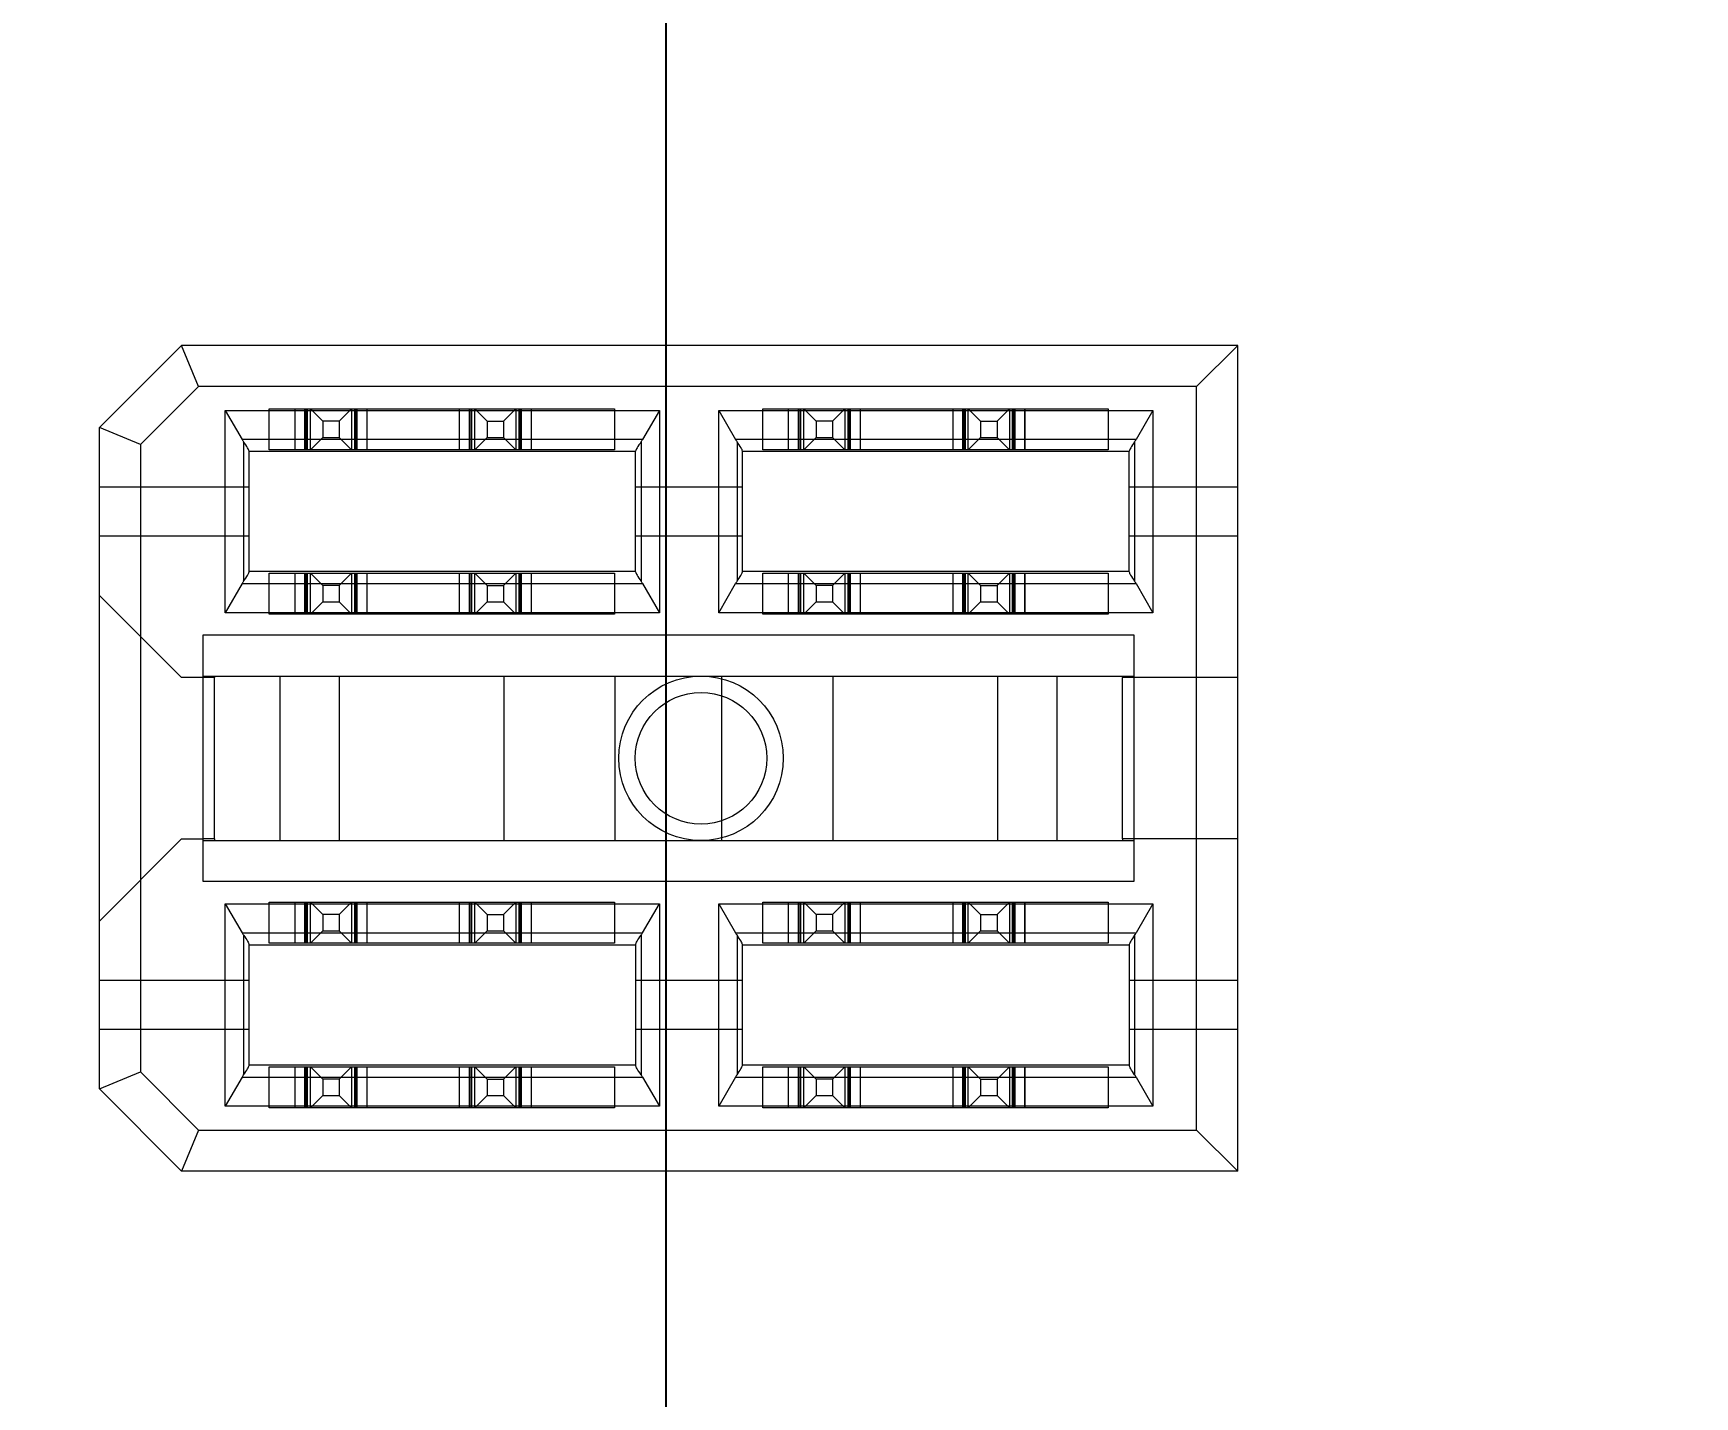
# Model space of a CAD drawing. Header units: millimetres. Extents: x -84 to 500, y -79 to 355.
# Drawn here: x 197.83 to 218.03, y 219.63 to 236.21 of the extents above; entities that cross this region are included whole.
import ezdxf
from ezdxf.lldxf.tags import DXFTag

# ---------------------------------------------------------------- set-up
doc = ezdxf.new("R2010")
doc.units = ezdxf.units.MM
doc.header["$PDSIZE"] = -1
tags = doc.linetypes.add('HIDDEN', pattern=[1.905, 1.27, -0.635]).pattern_tags.tags
tags[6:7] = [DXFTag(74, 4), DXFTag(75, 0), DXFTag(340, '0'), DXFTag(46, 1.0), DXFTag(50, 0.0), DXFTag(44, 0.0), DXFTag(45, 0.0)]
tags[4:5] = [DXFTag(74, 4), DXFTag(75, 0), DXFTag(340, '0'), DXFTag(46, 1.0), DXFTag(50, 0.0), DXFTag(44, 0.0), DXFTag(45, 0.0)]
doc.dimstyles.new('ISO-25', dxfattribs={"dimtxt": 2.5, "dimasz": 2.5, "dimexe": 1.25, "dimexo": 0.625, "dimtad": 1, "dimtxsty": 'Standard', "dimcen": 2.5, "dimadec": 0, "dimazin": 0, "dimtfac": 1, "dimtmove": 0, "dimatfit": 3, "dimfxl": 0, "dimarcsym": 0})

# ---------------------------------------------------------------- blocks, each defined once
blk = doc.blocks.new('*D108')
at = {"color": 0, "linetype": 'ByBlock', "lineweight": -2}
blk.add_line((199.14, 281.62), (199.14, 338.512), dxfattribs=at)
at = {"layer": 'DEFPOINTS', "color": 0, "linetype": 'ByBlock'}
blk.add_point((199.14, 280.62), dxfattribs=at)
at = {"color": 0, "linetype": 'ByBlock', "insert": (195.866, 329.167), "char_height": 3.5, "attachment_point": 5, "rotation": 90}
blk.add_mtext('199,140', dxfattribs=at)
blk = doc.blocks.new('*D173')
at = {"color": 0, "linetype": 'ByBlock', "lineweight": -2}
for p, q in [((277.156, 317.086), (277.156, 345.059)), ((272.91, 310.482), (277.156, 317.086)), ((272.91, 282.085), (272.91, 310.482))]:
    blk.add_line(p, q, dxfattribs=at)
at = {"layer": 'DEFPOINTS', "color": 0, "linetype": 'ByBlock'}
blk.add_point((272.91, 281.085), dxfattribs=at)
at = {"color": 0, "linetype": 'ByBlock', "insert": (273.882, 335.136), "char_height": 3.5, "attachment_point": 5, "rotation": 90}
blk.add_mtext('273,130', dxfattribs=at)
blk = doc.blocks.new('*D104')
at = {"color": 0, "linetype": 'ByBlock', "lineweight": -2}
for p, q in [((357.387, 315.419), (357.387, 343.952)), ((359.8, 308.815), (357.387, 315.419)), ((359.8, 282.085), (359.8, 308.815))]:
    blk.add_line(p, q, dxfattribs=at)
at = {"layer": 'DEFPOINTS', "color": 0, "linetype": 'ByBlock'}
blk.add_point((359.8, 281.085), dxfattribs=at)
at = {"color": 0, "linetype": 'ByBlock', "insert": (354.113, 333.75), "char_height": 3.5, "attachment_point": 5, "rotation": 90}
blk.add_mtext('359,800', dxfattribs=at)
blk = doc.blocks.new('*D107')
at = {"color": 0, "linetype": 'ByBlock', "lineweight": -2}
blk.add_line((225.565, 287.37), (225.565, 343.578), dxfattribs=at)
at = {"layer": 'DEFPOINTS', "color": 0, "linetype": 'ByBlock'}
blk.add_point((225.565, 286.37), dxfattribs=at)
at = {"color": 0, "linetype": 'ByBlock', "insert": (222.291, 332.78), "char_height": 3.5, "attachment_point": 5, "rotation": 90}
blk.add_mtext('225,565', dxfattribs=at)
blk = doc.blocks.new('*D182')
at = {"color": 0, "linetype": 'ByBlock', "lineweight": -2}
for p, q in [((297.66, 315.284), (297.66, 343.817)), ((306.665, 308.68), (297.66, 315.284)), ((306.665, 287.37), (306.665, 308.68))]:
    blk.add_line(p, q, dxfattribs=at)
at = {"layer": 'DEFPOINTS', "color": 0, "linetype": 'ByBlock'}
blk.add_point((306.665, 286.37), dxfattribs=at)
at = {"color": 0, "linetype": 'ByBlock', "insert": (294.386, 333.614), "char_height": 3.5, "attachment_point": 5, "rotation": 90}
blk.add_mtext('306,860', dxfattribs=at)
blk = doc.blocks.new('*D103')
at = {"color": 0, "linetype": 'ByBlock', "lineweight": -2}
blk.add_line((392.56, 287.37), (392.56, 345.31), dxfattribs=at)
at = {"layer": 'DEFPOINTS', "color": 0, "linetype": 'ByBlock'}
blk.add_point((392.56, 286.37), dxfattribs=at)
at = {"color": 0, "linetype": 'ByBlock', "insert": (389.286, 334.81), "char_height": 3.5, "attachment_point": 5, "rotation": 90}
blk.add_mtext('392,560', dxfattribs=at)
blk = doc.blocks.new('*D60')
at = {"color": 0, "linetype": 'ByBlock', "lineweight": -2}
for p, q in [((429.688, 279.42), (436.292, 282.059)), ((436.292, 282.059), (465.42, 282.059)), ((399.51, 279.42), (429.688, 279.42))]:
    blk.add_line(p, q, dxfattribs=at)
at = {"layer": 'DEFPOINTS', "color": 0, "linetype": 'ByBlock'}
blk.add_point((398.51, 279.42), dxfattribs=at)
at = {"color": 0, "linetype": 'ByBlock', "insert": (454.92, 285.333), "char_height": 3.5, "attachment_point": 5}
blk.add_mtext('279,420', dxfattribs=at)
blk = doc.blocks.new('*D190')
at = {"color": 0, "linetype": 'ByBlock', "lineweight": -2}
for p, q in [((429.827, 280.62), (436.431, 290.705)), ((436.431, 290.705), (464.964, 290.705)), ((361.265, 280.62), (429.827, 280.62))]:
    blk.add_line(p, q, dxfattribs=at)
at = {"layer": 'DEFPOINTS', "color": 0, "linetype": 'ByBlock'}
blk.add_point((360.265, 280.62), dxfattribs=at)
at = {"color": 0, "linetype": 'ByBlock', "insert": (454.762, 293.979), "char_height": 3.5, "attachment_point": 5}
blk.add_mtext('280,620', dxfattribs=at)
blk = doc.blocks.new('*D116')
at = {"color": 0, "linetype": 'ByBlock', "lineweight": -2}
for p, q in [((400.941, 308.34), (400.941, 337.468)), ((407.239, 301.736), (400.941, 308.34)), ((407.239, 211.51), (407.239, 301.736))]:
    blk.add_line(p, q, dxfattribs=at)
at = {"layer": 'DEFPOINTS', "color": 0, "linetype": 'ByBlock'}
blk.add_point((407.239, 210.51), dxfattribs=at)
at = {"color": 0, "linetype": 'ByBlock', "insert": (397.667, 326.968), "char_height": 3.5, "attachment_point": 5, "rotation": 90}
blk.add_mtext('407,239', dxfattribs=at)
blk = doc.blocks.new('*D94')
at = {"color": 0, "linetype": 'ByBlock', "lineweight": -2}
for p, q in [((432.095, 298.31), (435.867, 300.366)), ((435.867, 300.366), (463.84, 300.366)), ((426.491, 298.31), (432.095, 298.31))]:
    blk.add_line(p, q, dxfattribs=at)
at = {"layer": 'DEFPOINTS', "color": 0, "linetype": 'ByBlock'}
blk.add_point((425.491, 298.31), dxfattribs=at)
at = {"color": 0, "linetype": 'ByBlock', "insert": (453.918, 303.64), "char_height": 3.5, "attachment_point": 5}
blk.add_mtext('298,310', dxfattribs=at)
blk = doc.blocks.new('*D100')
at = {"color": 0, "linetype": 'ByBlock', "lineweight": -2}
for p, q in [((438.404, 304.8), (441.522, 311.942)), ((441.522, 311.942), (469.46, 311.942)), ((432.8, 304.8), (438.404, 304.8))]:
    blk.add_line(p, q, dxfattribs=at)
at = {"layer": 'DEFPOINTS', "color": 0, "linetype": 'ByBlock'}
blk.add_point((431.8, 304.8), dxfattribs=at)
at = {"color": 0, "linetype": 'ByBlock', "insert": (459.555, 315.216), "char_height": 3.5, "attachment_point": 5}
blk.add_mtext('304,800', dxfattribs=at)
blk = doc.blocks.new('*D102')
at = {"color": 0, "linetype": 'ByBlock', "lineweight": -2}
for p, q in [((423.034, 313.81), (423.034, 341.188)), ((431.8, 311.404), (423.034, 313.81)), ((431.8, 305.8), (431.8, 311.404))]:
    blk.add_line(p, q, dxfattribs=at)
at = {"layer": 'DEFPOINTS', "color": 0, "linetype": 'ByBlock'}
blk.add_point((431.8, 304.8), dxfattribs=at)
at = {"color": 0, "linetype": 'ByBlock', "insert": (419.76, 331.563), "char_height": 3.5, "attachment_point": 5, "rotation": 90}
blk.add_mtext('431,800', dxfattribs=at)
blk = doc.blocks.new('*D114')
at = {"color": 0, "linetype": 'ByBlock', "lineweight": -2}
for p, q in [((427.163, 240.585), (433.767, 246.415)), ((433.767, 246.415), (462.895, 246.415)), ((407.051, 240.585), (427.163, 240.585))]:
    blk.add_line(p, q, dxfattribs=at)
at = {"layer": 'DEFPOINTS', "color": 0, "linetype": 'ByBlock'}
blk.add_point((406.051, 240.585), dxfattribs=at)
at = {"color": 0, "linetype": 'ByBlock', "insert": (452.395, 249.689), "char_height": 3.5, "attachment_point": 5}
blk.add_mtext('240,585', dxfattribs=at)
blk = doc.blocks.new('*D117')
at = {"color": 0, "linetype": 'ByBlock', "lineweight": -2}
for p, q in [((375.623, 311.577), (375.623, 340.11)), ((378.2, 304.973), (375.623, 311.577)), ((378.2, 242.005), (378.2, 304.973))]:
    blk.add_line(p, q, dxfattribs=at)
at = {"layer": 'DEFPOINTS', "color": 0, "linetype": 'ByBlock'}
blk.add_point((378.2, 241.005), dxfattribs=at)
at = {"color": 0, "linetype": 'ByBlock', "insert": (372.349, 329.907), "char_height": 3.5, "attachment_point": 5, "rotation": 90}
blk.add_mtext('378,200', dxfattribs=at)
blk = doc.blocks.new('*D118')
at = {"color": 0, "linetype": 'ByBlock', "lineweight": -2}
for p, q in [((346.874, 316.264), (346.874, 343.047)), ((350.01, 309.66), (346.874, 316.264)), ((350.01, 242.005), (350.01, 309.66))]:
    blk.add_line(p, q, dxfattribs=at)
at = {"layer": 'DEFPOINTS', "color": 0, "linetype": 'ByBlock'}
blk.add_point((350.01, 241.005), dxfattribs=at)
at = {"color": 0, "linetype": 'ByBlock', "insert": (343.6, 333.72), "char_height": 3.5, "attachment_point": 5, "rotation": 90}
blk.add_mtext('350,010', dxfattribs=at)
blk = doc.blocks.new('*D186')
at = {"color": 0, "linetype": 'ByBlock', "lineweight": -2}
for p, q in [((332.635, 315.682), (332.635, 344.81)), ((329.69, 309.078), (332.635, 315.682)), ((329.69, 241.54), (329.69, 309.078))]:
    blk.add_line(p, q, dxfattribs=at)
at = {"layer": 'DEFPOINTS', "color": 0, "linetype": 'ByBlock'}
blk.add_point((329.69, 240.54), dxfattribs=at)
at = {"color": 0, "linetype": 'ByBlock', "insert": (329.361, 334.31), "char_height": 3.5, "attachment_point": 5, "rotation": 90}
blk.add_mtext('329,690', dxfattribs=at)
blk = doc.blocks.new('*D120')
at = {"color": 0, "linetype": 'ByBlock', "lineweight": -2}
for p, q in [((316.639, 311.78), (316.639, 340.313)), ((309.37, 305.176), (316.639, 311.78)), ((309.37, 242.005), (309.37, 305.176))]:
    blk.add_line(p, q, dxfattribs=at)
at = {"layer": 'DEFPOINTS', "color": 0, "linetype": 'ByBlock'}
blk.add_point((309.37, 241.005), dxfattribs=at)
at = {"color": 0, "linetype": 'ByBlock', "insert": (313.365, 330.111), "char_height": 3.5, "attachment_point": 5, "rotation": 90}
blk.add_mtext('309,370', dxfattribs=at)
blk = doc.blocks.new('*D178')
at = {"color": 0, "linetype": 'ByBlock', "lineweight": -2}
for p, q in [((289.51, 315.616), (289.51, 344.149)), ((288.991, 309.012), (289.51, 315.616)), ((288.991, 241.567), (288.991, 309.012))]:
    blk.add_line(p, q, dxfattribs=at)
at = {"layer": 'DEFPOINTS', "color": 0, "linetype": 'ByBlock'}
blk.add_point((288.991, 240.567), dxfattribs=at)
at = {"color": 0, "linetype": 'ByBlock', "insert": (286.236, 333.946), "char_height": 3.5, "attachment_point": 5, "rotation": 90}
blk.add_mtext('288,991', dxfattribs=at)
blk = doc.blocks.new('*D174')
at = {"color": 0, "linetype": 'ByBlock', "lineweight": -2}
for p, q in [((270.766, 315.543), (270.766, 344.671)), ((268.51, 308.939), (270.766, 315.543)), ((268.51, 242.005), (268.51, 308.939))]:
    blk.add_line(p, q, dxfattribs=at)
at = {"layer": 'DEFPOINTS', "color": 0, "linetype": 'ByBlock'}
blk.add_point((268.51, 241.005), dxfattribs=at)
at = {"color": 0, "linetype": 'ByBlock', "insert": (267.492, 334.171), "char_height": 3.5, "attachment_point": 5, "rotation": 90}
blk.add_mtext('268,730', dxfattribs=at)
blk = doc.blocks.new('*D168')
at = {"color": 0, "linetype": 'ByBlock', "lineweight": -2}
for p, q in [((252.259, 316.84), (252.259, 344.813)), ((248.41, 310.236), (252.259, 316.84)), ((248.41, 241.54), (248.41, 310.236))]:
    blk.add_line(p, q, dxfattribs=at)
at = {"layer": 'DEFPOINTS', "color": 0, "linetype": 'ByBlock'}
blk.add_point((248.41, 240.54), dxfattribs=at)
at = {"color": 0, "linetype": 'ByBlock', "insert": (248.985, 334.89), "char_height": 3.5, "attachment_point": 5, "rotation": 90}
blk.add_mtext('248,410', dxfattribs=at)
blk = doc.blocks.new('*D167')
at = {"color": 0, "linetype": 'ByBlock', "lineweight": -2}
for p, q in [((237.188, 315.471), (237.188, 344.004)), ((228.09, 308.867), (237.188, 315.471)), ((228.09, 241.54), (228.09, 308.867))]:
    blk.add_line(p, q, dxfattribs=at)
at = {"layer": 'DEFPOINTS', "color": 0, "linetype": 'ByBlock'}
blk.add_point((228.09, 240.54), dxfattribs=at)
at = {"color": 0, "linetype": 'ByBlock', "insert": (233.914, 333.801), "char_height": 3.5, "attachment_point": 5, "rotation": 90}
blk.add_mtext('228,090', dxfattribs=at)
blk = doc.blocks.new('*D165')
at = {"color": 0, "linetype": 'ByBlock', "lineweight": -2}
for p, q in [((212.567, 311.148), (212.567, 339.681)), ((207.77, 304.544), (212.567, 311.148)), ((207.77, 241.54), (207.77, 304.544))]:
    blk.add_line(p, q, dxfattribs=at)
at = {"layer": 'DEFPOINTS', "color": 0, "linetype": 'ByBlock'}
blk.add_point((207.77, 240.54), dxfattribs=at)
at = {"color": 0, "linetype": 'ByBlock', "insert": (209.293, 329.479), "char_height": 3.5, "attachment_point": 5, "rotation": 90}
blk.add_mtext('207,770', dxfattribs=at)
blk = doc.blocks.new('*D166')
at = {"color": 0, "linetype": 'ByBlock', "lineweight": -2}
for p, q in [((231.074, 312.744), (231.074, 341.872)), ((225.84, 306.14), (231.074, 312.744)), ((225.84, 174.27), (225.84, 306.14))]:
    blk.add_line(p, q, dxfattribs=at)
at = {"layer": 'DEFPOINTS', "color": 0, "linetype": 'ByBlock'}
blk.add_point((225.84, 173.27), dxfattribs=at)
at = {"color": 0, "linetype": 'ByBlock', "insert": (227.8, 331.372), "char_height": 3.5, "attachment_point": 5, "rotation": 90}
blk.add_mtext('225,840', dxfattribs=at)
blk = doc.blocks.new('*D169')
at = {"color": 0, "linetype": 'ByBlock', "lineweight": -2}
for p, q in [((244.324, 314.702), (244.324, 342.675)), ((246.16, 308.098), (244.324, 314.702)), ((246.16, 174.27), (246.16, 308.098))]:
    blk.add_line(p, q, dxfattribs=at)
at = {"layer": 'DEFPOINTS', "color": 0, "linetype": 'ByBlock'}
blk.add_point((246.16, 173.27), dxfattribs=at)
at = {"color": 0, "linetype": 'ByBlock', "insert": (241.05, 332.753), "char_height": 3.5, "attachment_point": 5, "rotation": 90}
blk.add_mtext('246,160', dxfattribs=at)
blk = doc.blocks.new('*D176')
at = {"color": 0, "linetype": 'ByBlock', "lineweight": -2}
for p, q in [((260.19, 315.984), (260.19, 345.112)), ((266.26, 309.38), (260.19, 315.984)), ((266.26, 174.27), (266.26, 309.38))]:
    blk.add_line(p, q, dxfattribs=at)
at = {"layer": 'DEFPOINTS', "color": 0, "linetype": 'ByBlock'}
blk.add_point((266.26, 173.27), dxfattribs=at)
at = {"color": 0, "linetype": 'ByBlock', "insert": (256.916, 334.612), "char_height": 3.5, "attachment_point": 5, "rotation": 90}
blk.add_mtext('266,480', dxfattribs=at)
blk = doc.blocks.new('*D177')
at = {"color": 0, "linetype": 'ByBlock', "lineweight": -2}
for p, q in [((283.068, 313.271), (283.068, 341.804)), ((286.8, 306.667), (283.068, 313.271)), ((286.8, 174.27), (286.8, 306.667))]:
    blk.add_line(p, q, dxfattribs=at)
at = {"layer": 'DEFPOINTS', "color": 0, "linetype": 'ByBlock'}
blk.add_point((286.8, 173.27), dxfattribs=at)
at = {"color": 0, "linetype": 'ByBlock', "insert": (279.794, 331.601), "char_height": 3.5, "attachment_point": 5, "rotation": 90}
blk.add_mtext('286,800', dxfattribs=at)
blk = doc.blocks.new('*D183')
at = {"color": 0, "linetype": 'ByBlock', "lineweight": -2}
for p, q in [((308.562, 314.116), (308.562, 341.494)), ((306.925, 307.512), (308.562, 314.116)), ((306.925, 174.27), (306.925, 307.512))]:
    blk.add_line(p, q, dxfattribs=at)
at = {"layer": 'DEFPOINTS', "color": 0, "linetype": 'ByBlock'}
blk.add_point((306.925, 173.27), dxfattribs=at)
at = {"color": 0, "linetype": 'ByBlock', "insert": (305.288, 331.869), "char_height": 3.5, "attachment_point": 5, "rotation": 90}
blk.add_mtext('307,120', dxfattribs=at)
blk = doc.blocks.new('*D185')
at = {"color": 0, "linetype": 'ByBlock', "lineweight": -2}
for p, q in [((325.43, 309.484), (325.43, 338.612)), ((327.44, 302.88), (325.43, 309.484)), ((327.44, 174.27), (327.44, 302.88))]:
    blk.add_line(p, q, dxfattribs=at)
at = {"layer": 'DEFPOINTS', "color": 0, "linetype": 'ByBlock'}
blk.add_point((327.44, 173.27), dxfattribs=at)
at = {"color": 0, "linetype": 'ByBlock', "insert": (322.156, 328.112), "char_height": 3.5, "attachment_point": 5, "rotation": 90}
blk.add_mtext('327,440', dxfattribs=at)
blk = doc.blocks.new('*D187')
at = {"color": 0, "linetype": 'ByBlock', "lineweight": -2}
for p, q in [((338.803, 312.856), (338.803, 341.984)), ((347.76, 306.252), (338.803, 312.856)), ((347.76, 174.27), (347.76, 306.252))]:
    blk.add_line(p, q, dxfattribs=at)
at = {"layer": 'DEFPOINTS', "color": 0, "linetype": 'ByBlock'}
blk.add_point((347.76, 173.27), dxfattribs=at)
at = {"color": 0, "linetype": 'ByBlock', "insert": (335.529, 331.484), "char_height": 3.5, "attachment_point": 5, "rotation": 90}
blk.add_mtext('347,760', dxfattribs=at)
blk = doc.blocks.new('*D188')
at = {"color": 0, "linetype": 'ByBlock', "lineweight": -2}
for p, q in [((366.99, 308.283), (366.99, 337.411)), ((375.63, 301.679), (366.99, 308.283)), ((375.63, 176.67), (375.63, 301.679))]:
    blk.add_line(p, q, dxfattribs=at)
at = {"layer": 'DEFPOINTS', "color": 0, "linetype": 'ByBlock'}
blk.add_point((375.63, 175.67), dxfattribs=at)
at = {"color": 0, "linetype": 'ByBlock', "insert": (363.716, 326.911), "char_height": 3.5, "attachment_point": 5, "rotation": 90}
blk.add_mtext('375,630', dxfattribs=at)
blk = doc.blocks.new('*D163')
at = {"color": 0, "linetype": 'ByBlock', "lineweight": -2}
for p, q in [((206.531, 313.168), (206.531, 341.701)), ((205.52, 306.564), (206.531, 313.168)), ((205.52, 174.27), (205.52, 306.564))]:
    blk.add_line(p, q, dxfattribs=at)
at = {"layer": 'DEFPOINTS', "color": 0, "linetype": 'ByBlock'}
blk.add_point((205.52, 173.27), dxfattribs=at)
at = {"color": 0, "linetype": 'ByBlock', "insert": (203.257, 331.498), "char_height": 3.5, "attachment_point": 5, "rotation": 90}
blk.add_mtext('205,520', dxfattribs=at)

msp = doc.modelspace()

# ---------------------------------------------------------------- linework, layer by layer
at = {"color": 7, "linetype": 'Continuous', "lineweight": 15}
for p, q in [((199.63, 232.41), (198.63, 231.41)), ((199.8371, 231.91), (199.63, 232.41)), ((212.47, 232.41), (199.63, 232.41)), ((212.47, 232.41), (211.97, 231.91)), ((212.47, 222.37), (212.47, 232.41)), ((199.13, 231.2029), (199.8371, 231.91)), ((211.97, 231.91), (199.8371, 231.91)), ((211.97, 222.87), (211.97, 231.91)), ((200.1613, 229.16), (200.1613, 231.62)), ((200.1613, 231.62), (205.4387, 231.62)), ((200.1613, 231.62), (200.3654, 231.2664)), ((205.4387, 231.62), (205.2346, 231.2664)), ((205.4387, 231.62), (205.4387, 229.16)), ((206.1613, 231.62), (211.4387, 231.62)), ((206.1613, 229.16), (206.1613, 231.62)), ((206.1613, 231.62), (206.3654, 231.2664)), ((211.4387, 231.62), (211.2346, 231.2664)), ((211.4387, 231.62), (211.4387, 229.16)), ((199.13, 231.2029), (198.63, 231.41)), ((198.63, 223.37), (198.63, 231.41)), ((199.13, 231.2029), (199.13, 223.5771)), ((205.2346, 231.2664), (200.3654, 231.2664)), ((200.383, 231.2384), (200.383, 229.5416)), ((200.45, 229.6546), (200.45, 231.1254)), ((205.15, 231.12), (200.45, 231.12)), ((205.15, 229.6546), (205.15, 231.1254)), ((205.217, 231.2384), (205.217, 229.5416)), ((211.2346, 231.2664), (206.3654, 231.2664)), ((206.383, 231.2384), (206.383, 229.5416)), ((206.45, 229.6546), (206.45, 231.1254)), ((211.15, 231.12), (206.45, 231.12)), ((211.15, 229.6546), (211.15, 231.1254)), ((211.217, 231.2384), (211.217, 229.5416)), ((200.3654, 229.5136), (200.1613, 229.16)), ((200.3654, 229.5136), (205.2346, 229.5136)), ((205.15, 229.66), (200.45, 229.66)), ((205.2346, 229.5136), (205.4387, 229.16)), ((206.1613, 229.16), (206.3654, 229.5136)), ((206.3654, 229.5136), (211.2346, 229.5136)), ((211.15, 229.66), (206.45, 229.66)), ((211.2346, 229.5136), (211.4387, 229.16)), ((205.4387, 229.16), (200.1613, 229.16)), ((211.4387, 229.16), (206.1613, 229.16)), ((199.8938, 228.89), (211.2062, 228.89)), ((199.8938, 225.89), (199.8938, 228.89)), ((211.2062, 228.89), (211.2062, 225.89)), ((199.8938, 228.39), (211.2062, 228.39)), ((200.03, 228.37), (199.8938, 228.37)), ((200.03, 228.39), (200.03, 228.37)), ((200.03, 226.41), (200.03, 228.37)), ((200.83, 226.39), (200.83, 228.39)), ((201.55, 226.39), (201.55, 228.39)), ((203.55, 226.39), (203.55, 228.39)), ((204.9, 226.39), (204.9, 228.39)), ((206.2, 226.39), (206.2, 228.39)), ((207.55, 226.39), (207.55, 228.39)), ((209.55, 228.39), (209.55, 226.39)), ((210.27, 228.39), (210.27, 226.39)), ((211.07, 228.39), (211.07, 228.37)), ((211.2062, 228.37), (211.07, 228.37)), ((211.07, 226.41), (211.07, 228.37)), ((200.03, 226.41), (199.8938, 226.41)), ((199.8938, 226.39), (211.2062, 226.39)), ((200.03, 226.41), (200.03, 226.39)), ((211.07, 226.41), (211.07, 226.39)), ((211.2062, 226.41), (211.07, 226.41)), ((211.2062, 225.89), (199.8938, 225.89)), ((200.1613, 225.62), (205.4387, 225.62)), ((200.1613, 223.16), (200.1613, 225.62)), ((200.1613, 225.62), (200.3654, 225.2664)), ((205.2346, 225.2664), (205.4387, 225.62)), ((205.4387, 225.62), (205.4387, 223.16)), ((206.1613, 225.62), (211.4387, 225.62)), ((206.1613, 223.16), (206.1613, 225.62)), ((206.1613, 225.62), (206.3654, 225.2664)), ((211.4387, 225.62), (211.2346, 225.2664)), ((211.4387, 225.62), (211.4387, 223.16)), ((200.3654, 225.2664), (205.2346, 225.2664)), ((206.3654, 225.2664), (211.2346, 225.2664)), ((200.383, 225.2384), (200.383, 223.5416)), ((200.45, 223.6546), (200.45, 225.1254)), ((200.45, 225.12), (205.15, 225.12)), ((205.15, 225.1254), (205.15, 223.6546)), ((205.217, 225.2384), (205.217, 223.5416)), ((206.383, 225.2384), (206.383, 223.5416)), ((206.45, 223.6546), (206.45, 225.1254)), ((206.45, 225.12), (211.15, 225.12)), ((211.15, 225.1254), (211.15, 223.6546)), ((211.217, 225.2384), (211.217, 223.5416)), ((205.15, 223.66), (200.45, 223.66)), ((211.15, 223.66), (206.45, 223.66)), ((198.63, 223.37), (199.13, 223.5771)), ((199.13, 223.5771), (199.8371, 222.87)), ((200.3654, 223.5136), (200.1613, 223.16)), ((200.3654, 223.5136), (205.2346, 223.5136)), ((205.2346, 223.5136), (205.4387, 223.16)), ((206.3654, 223.5136), (206.1613, 223.16)), ((206.3654, 223.5136), (211.2346, 223.5136)), ((211.2346, 223.5136), (211.4387, 223.16)), ((199.63, 222.37), (198.63, 223.37)), ((205.4387, 223.16), (200.1613, 223.16)), ((211.4387, 223.16), (206.1613, 223.16)), ((199.8371, 222.87), (199.63, 222.37)), ((199.8371, 222.87), (211.97, 222.87)), ((212.47, 222.37), (211.97, 222.87)), ((212.47, 222.37), (199.63, 222.37))]:
    msp.add_line(p, q, dxfattribs=at)
at = {"color": 7, "linetype": 'HIDDEN', "lineweight": 0}
for p, q in [((200.695, 231.14), (200.695, 231.64)), ((200.695, 231.64), (204.895, 231.64)), ((201.005, 231.64), (201.005, 231.14)), ((201.01, 231.14), (201.01, 231.64)), ((201.1297, 231.14), (201.1297, 231.64)), ((201.1305, 231.64), (201.1305, 231.14)), ((201.1498, 231.64), (201.1498, 231.14)), ((201.16, 231.14), (201.16, 231.64)), ((201.16, 231.14), (201.16, 231.64)), ((201.195, 231.14), (201.195, 231.64)), ((201.195, 231.64), (201.345, 231.49)), ((201.695, 231.64), (201.545, 231.49)), ((201.695, 231.64), (201.695, 231.14)), ((201.73, 231.64), (201.73, 231.14)), ((201.73, 231.64), (201.73, 231.14)), ((201.7403, 231.64), (201.7403, 231.14)), ((201.7595, 231.14), (201.7595, 231.64)), ((201.7603, 231.64), (201.7603, 231.14)), ((201.88, 231.64), (201.88, 231.14)), ((201.885, 231.14), (201.885, 231.64)), ((203.005, 231.64), (203.005, 231.14)), ((203.01, 231.14), (203.01, 231.64)), ((203.1297, 231.14), (203.1297, 231.64)), ((203.1305, 231.64), (203.1305, 231.14)), ((203.1498, 231.64), (203.1498, 231.14)), ((203.16, 231.14), (203.16, 231.64)), ((203.16, 231.14), (203.16, 231.64)), ((203.195, 231.14), (203.195, 231.64)), ((203.195, 231.64), (203.345, 231.49)), ((203.545, 231.49), (203.695, 231.64)), ((203.695, 231.64), (203.695, 231.14)), ((203.73, 231.64), (203.73, 231.14)), ((203.73, 231.64), (203.73, 231.14)), ((203.7403, 231.64), (203.7403, 231.14)), ((203.7595, 231.14), (203.7595, 231.64)), ((203.7603, 231.64), (203.7603, 231.14)), ((203.88, 231.64), (203.88, 231.14)), ((203.885, 231.14), (203.885, 231.64)), ((204.895, 231.64), (204.895, 231.14)), ((206.695, 231.14), (206.695, 231.64)), ((206.695, 231.64), (210.895, 231.64)), ((207.005, 231.64), (207.005, 231.14)), ((207.01, 231.14), (207.01, 231.64)), ((207.1297, 231.14), (207.1297, 231.64)), ((207.1305, 231.64), (207.1305, 231.14)), ((207.1498, 231.64), (207.1498, 231.14)), ((207.16, 231.14), (207.16, 231.64)), ((207.16, 231.14), (207.16, 231.64)), ((207.195, 231.14), (207.195, 231.64)), ((207.195, 231.64), (207.345, 231.49)), ((207.695, 231.64), (207.545, 231.49)), ((207.695, 231.64), (207.695, 231.14)), ((207.73, 231.64), (207.73, 231.14)), ((207.73, 231.64), (207.73, 231.14)), ((207.7403, 231.64), (207.7403, 231.14)), ((207.7595, 231.14), (207.7595, 231.64)), ((207.7603, 231.64), (207.7603, 231.14)), ((207.88, 231.64), (207.88, 231.14)), ((207.885, 231.14), (207.885, 231.64)), ((209.005, 231.64), (209.005, 231.14)), ((209.01, 231.14), (209.01, 231.64)), ((209.1297, 231.14), (209.1297, 231.64)), ((209.1305, 231.64), (209.1305, 231.14)), ((209.1498, 231.64), (209.1498, 231.14)), ((209.16, 231.14), (209.16, 231.64)), ((209.16, 231.14), (209.16, 231.64)), ((209.195, 231.14), (209.195, 231.64)), ((209.195, 231.64), (209.345, 231.49)), ((209.545, 231.49), (209.695, 231.64)), ((209.695, 231.64), (209.695, 231.14)), ((209.73, 231.64), (209.73, 231.14)), ((209.73, 231.64), (209.73, 231.14)), ((209.7403, 231.64), (209.7403, 231.14)), ((209.7595, 231.14), (209.7595, 231.64)), ((209.7603, 231.64), (209.7603, 231.14)), ((209.88, 231.64), (209.88, 231.14)), ((209.885, 231.14), (209.885, 231.64)), ((210.895, 231.64), (210.895, 231.14)), ((201.345, 231.49), (201.345, 231.29)), ((201.545, 231.49), (201.345, 231.49)), ((201.545, 231.49), (201.545, 231.29)), ((203.345, 231.49), (203.545, 231.49)), ((203.345, 231.49), (203.345, 231.29)), ((203.545, 231.49), (203.545, 231.29)), ((207.345, 231.49), (207.345, 231.29)), ((207.545, 231.49), (207.345, 231.49)), ((207.545, 231.49), (207.545, 231.29)), ((209.345, 231.49), (209.545, 231.49)), ((209.345, 231.49), (209.345, 231.29)), ((209.545, 231.49), (209.545, 231.29)), ((204.895, 231.14), (200.695, 231.14)), ((201.195, 231.14), (201.345, 231.29)), ((201.345, 231.29), (201.545, 231.29)), ((201.545, 231.29), (201.695, 231.14)), ((203.345, 231.29), (203.195, 231.14)), ((203.345, 231.29), (203.545, 231.29)), ((203.545, 231.29), (203.695, 231.14)), ((210.895, 231.14), (206.695, 231.14)), ((207.195, 231.14), (207.345, 231.29)), ((207.345, 231.29), (207.545, 231.29)), ((207.545, 231.29), (207.695, 231.14)), ((209.345, 231.29), (209.195, 231.14)), ((209.345, 231.29), (209.545, 231.29)), ((209.545, 231.29), (209.695, 231.14)), ((198.63, 230.69), (200.45, 230.69)), ((205.15, 230.69), (206.45, 230.69)), ((211.15, 230.69), (212.47, 230.69)), ((200.45, 230.09), (198.63, 230.09)), ((206.45, 230.09), (205.15, 230.09)), ((212.47, 230.09), (211.15, 230.09)), ((200.695, 229.14), (200.695, 229.64)), ((200.695, 229.64), (204.895, 229.64)), ((201.005, 229.64), (201.005, 229.14)), ((201.01, 229.14), (201.01, 229.64)), ((201.1297, 229.14), (201.1297, 229.64)), ((201.1305, 229.64), (201.1305, 229.14)), ((201.1498, 229.64), (201.1498, 229.14)), ((201.16, 229.14), (201.16, 229.64)), ((201.16, 229.14), (201.16, 229.64)), ((201.195, 229.14), (201.195, 229.64)), ((201.195, 229.64), (201.345, 229.49)), ((201.345, 229.49), (201.345, 229.29)), ((201.545, 229.49), (201.345, 229.49)), ((201.695, 229.64), (201.545, 229.49)), ((201.545, 229.49), (201.545, 229.29)), ((201.695, 229.64), (201.695, 229.14)), ((201.73, 229.64), (201.73, 229.14)), ((201.73, 229.64), (201.73, 229.14)), ((201.7403, 229.64), (201.7403, 229.14)), ((201.7595, 229.14), (201.7595, 229.64)), ((201.7603, 229.64), (201.7603, 229.14)), ((201.88, 229.64), (201.88, 229.14)), ((201.885, 229.14), (201.885, 229.64)), ((203.005, 229.64), (203.005, 229.14)), ((203.01, 229.14), (203.01, 229.64)), ((203.1297, 229.14), (203.1297, 229.64)), ((203.1305, 229.64), (203.1305, 229.14)), ((203.1498, 229.64), (203.1498, 229.14)), ((203.16, 229.14), (203.16, 229.64)), ((203.16, 229.14), (203.16, 229.64)), ((203.195, 229.14), (203.195, 229.64)), ((203.195, 229.64), (203.345, 229.49)), ((203.345, 229.49), (203.545, 229.49)), ((203.345, 229.49), (203.345, 229.29)), ((203.545, 229.49), (203.695, 229.64)), ((203.545, 229.49), (203.545, 229.29)), ((203.695, 229.64), (203.695, 229.14)), ((203.73, 229.64), (203.73, 229.14)), ((203.73, 229.64), (203.73, 229.14)), ((203.7403, 229.64), (203.7403, 229.14)), ((203.7595, 229.14), (203.7595, 229.64)), ((203.7603, 229.64), (203.7603, 229.14)), ((203.88, 229.64), (203.88, 229.14)), ((203.885, 229.14), (203.885, 229.64)), ((204.895, 229.64), (204.895, 229.14)), ((206.695, 229.14), (206.695, 229.64)), ((206.695, 229.64), (210.895, 229.64)), ((207.005, 229.64), (207.005, 229.14)), ((207.01, 229.14), (207.01, 229.64)), ((207.1297, 229.14), (207.1297, 229.64)), ((207.1305, 229.64), (207.1305, 229.14)), ((207.1498, 229.64), (207.1498, 229.14)), ((207.16, 229.14), (207.16, 229.64)), ((207.16, 229.14), (207.16, 229.64)), ((207.195, 229.14), (207.195, 229.64)), ((207.195, 229.64), (207.345, 229.49)), ((207.345, 229.49), (207.345, 229.29)), ((207.545, 229.49), (207.345, 229.49)), ((207.695, 229.64), (207.545, 229.49)), ((207.545, 229.49), (207.545, 229.29)), ((207.695, 229.64), (207.695, 229.14)), ((207.73, 229.64), (207.73, 229.14)), ((207.73, 229.64), (207.73, 229.14)), ((207.7403, 229.64), (207.7403, 229.14)), ((207.7595, 229.14), (207.7595, 229.64)), ((207.7603, 229.64), (207.7603, 229.14)), ((207.88, 229.64), (207.88, 229.14)), ((207.885, 229.14), (207.885, 229.64)), ((209.005, 229.64), (209.005, 229.14)), ((209.01, 229.14), (209.01, 229.64)), ((209.1297, 229.14), (209.1297, 229.64)), ((209.1305, 229.64), (209.1305, 229.14)), ((209.1498, 229.64), (209.1498, 229.14)), ((209.16, 229.14), (209.16, 229.64)), ((209.16, 229.14), (209.16, 229.64)), ((209.195, 229.14), (209.195, 229.64)), ((209.195, 229.64), (209.345, 229.49)), ((209.345, 229.49), (209.545, 229.49)), ((209.345, 229.49), (209.345, 229.29)), ((209.545, 229.49), (209.695, 229.64)), ((209.545, 229.49), (209.545, 229.29)), ((209.695, 229.64), (209.695, 229.14)), ((209.73, 229.64), (209.73, 229.14)), ((209.73, 229.64), (209.73, 229.14)), ((209.7403, 229.64), (209.7403, 229.14)), ((209.7595, 229.14), (209.7595, 229.64)), ((209.7603, 229.64), (209.7603, 229.14)), ((209.88, 229.64), (209.88, 229.14)), ((209.885, 229.14), (209.885, 229.64)), ((210.895, 229.64), (210.895, 229.14)), ((199.63, 228.37), (198.63, 229.37)), ((201.195, 229.14), (201.345, 229.29)), ((201.345, 229.29), (201.545, 229.29)), ((201.545, 229.29), (201.695, 229.14)), ((203.345, 229.29), (203.195, 229.14)), ((203.345, 229.29), (203.545, 229.29)), ((203.545, 229.29), (203.695, 229.14)), ((207.195, 229.14), (207.345, 229.29)), ((207.345, 229.29), (207.545, 229.29)), ((207.545, 229.29), (207.695, 229.14)), ((209.345, 229.29), (209.195, 229.14)), ((209.345, 229.29), (209.545, 229.29)), ((209.545, 229.29), (209.695, 229.14)), ((204.895, 229.14), (200.695, 229.14)), ((210.895, 229.14), (206.695, 229.14)), ((199.8938, 228.37), (199.63, 228.37)), ((212.47, 228.37), (211.2062, 228.37)), ((199.63, 226.41), (198.63, 225.41)), ((199.63, 226.41), (199.8938, 226.41)), ((212.47, 226.41), (211.2062, 226.41)), ((200.695, 225.14), (200.695, 225.64)), ((200.695, 225.64), (204.895, 225.64)), ((201.005, 225.64), (201.005, 225.14)), ((201.01, 225.14), (201.01, 225.64)), ((201.1297, 225.14), (201.1297, 225.64)), ((201.1305, 225.64), (201.1305, 225.14)), ((201.1498, 225.64), (201.1498, 225.14)), ((201.16, 225.14), (201.16, 225.64)), ((201.16, 225.14), (201.16, 225.64)), ((201.195, 225.14), (201.195, 225.64)), ((201.195, 225.64), (201.345, 225.49)), ((201.345, 225.49), (201.345, 225.29)), ((201.545, 225.49), (201.345, 225.49)), ((201.695, 225.64), (201.545, 225.49)), ((201.545, 225.49), (201.545, 225.29)), ((201.695, 225.64), (201.695, 225.14)), ((201.73, 225.64), (201.73, 225.14)), ((201.73, 225.64), (201.73, 225.14)), ((201.7403, 225.64), (201.7403, 225.14)), ((201.7595, 225.14), (201.7595, 225.64)), ((201.7603, 225.64), (201.7603, 225.14)), ((201.88, 225.64), (201.88, 225.14)), ((201.885, 225.14), (201.885, 225.64)), ((203.005, 225.64), (203.005, 225.14)), ((203.01, 225.14), (203.01, 225.64)), ((203.1297, 225.14), (203.1297, 225.64)), ((203.1305, 225.64), (203.1305, 225.14)), ((203.1498, 225.64), (203.1498, 225.14)), ((203.16, 225.14), (203.16, 225.64)), ((203.16, 225.14), (203.16, 225.64)), ((203.195, 225.14), (203.195, 225.64)), ((203.195, 225.64), (203.345, 225.49)), ((203.345, 225.49), (203.545, 225.49)), ((203.345, 225.49), (203.345, 225.29)), ((203.545, 225.49), (203.695, 225.64)), ((203.545, 225.49), (203.545, 225.29)), ((203.695, 225.64), (203.695, 225.14)), ((203.73, 225.64), (203.73, 225.14)), ((203.73, 225.64), (203.73, 225.14)), ((203.7403, 225.64), (203.7403, 225.14)), ((203.7595, 225.14), (203.7595, 225.64)), ((203.7603, 225.64), (203.7603, 225.14)), ((203.88, 225.64), (203.88, 225.14)), ((203.885, 225.14), (203.885, 225.64)), ((204.895, 225.64), (204.895, 225.14)), ((206.695, 225.14), (206.695, 225.64)), ((206.695, 225.64), (210.895, 225.64)), ((207.005, 225.64), (207.005, 225.14)), ((207.01, 225.14), (207.01, 225.64)), ((207.1297, 225.14), (207.1297, 225.64)), ((207.1305, 225.64), (207.1305, 225.14)), ((207.1498, 225.64), (207.1498, 225.14)), ((207.16, 225.14), (207.16, 225.64)), ((207.16, 225.14), (207.16, 225.64)), ((207.195, 225.14), (207.195, 225.64)), ((207.195, 225.64), (207.345, 225.49)), ((207.545, 225.49), (207.345, 225.49)), ((207.345, 225.49), (207.345, 225.29)), ((207.695, 225.64), (207.545, 225.49)), ((207.545, 225.49), (207.545, 225.29)), ((207.695, 225.64), (207.695, 225.14)), ((207.73, 225.64), (207.73, 225.14)), ((207.73, 225.64), (207.73, 225.14)), ((207.7403, 225.64), (207.7403, 225.14)), ((207.7595, 225.14), (207.7595, 225.64)), ((207.7603, 225.64), (207.7603, 225.14)), ((207.88, 225.64), (207.88, 225.14)), ((207.885, 225.14), (207.885, 225.64)), ((209.005, 225.64), (209.005, 225.14)), ((209.01, 225.14), (209.01, 225.64)), ((209.1297, 225.14), (209.1297, 225.64)), ((209.1305, 225.64), (209.1305, 225.14)), ((209.1498, 225.64), (209.1498, 225.14)), ((209.16, 225.14), (209.16, 225.64)), ((209.16, 225.14), (209.16, 225.64)), ((209.195, 225.14), (209.195, 225.64)), ((209.195, 225.64), (209.345, 225.49)), ((209.345, 225.49), (209.545, 225.49)), ((209.345, 225.49), (209.345, 225.29)), ((209.545, 225.49), (209.695, 225.64)), ((209.545, 225.49), (209.545, 225.29)), ((209.695, 225.64), (209.695, 225.14)), ((209.73, 225.64), (209.73, 225.14)), ((209.73, 225.64), (209.73, 225.14)), ((209.7403, 225.64), (209.7403, 225.14)), ((209.7595, 225.14), (209.7595, 225.64)), ((209.7603, 225.64), (209.7603, 225.14)), ((209.88, 225.64), (209.88, 225.14)), ((209.885, 225.14), (209.885, 225.64)), ((210.895, 225.64), (210.895, 225.14)), ((201.195, 225.14), (201.345, 225.29)), ((201.345, 225.29), (201.545, 225.29)), ((201.545, 225.29), (201.695, 225.14)), ((203.345, 225.29), (203.195, 225.14)), ((203.345, 225.29), (203.545, 225.29)), ((203.545, 225.29), (203.695, 225.14)), ((207.195, 225.14), (207.345, 225.29)), ((207.345, 225.29), (207.545, 225.29)), ((207.545, 225.29), (207.695, 225.14)), ((209.345, 225.29), (209.195, 225.14)), ((209.345, 225.29), (209.545, 225.29)), ((209.545, 225.29), (209.695, 225.14)), ((204.895, 225.14), (200.695, 225.14)), ((210.895, 225.14), (206.695, 225.14)), ((198.63, 224.69), (200.45, 224.69)), ((205.15, 224.69), (206.45, 224.69)), ((211.15, 224.69), (212.47, 224.69)), ((200.45, 224.09), (198.63, 224.09)), ((206.45, 224.09), (205.15, 224.09)), ((212.47, 224.09), (211.15, 224.09)), ((200.695, 223.14), (200.695, 223.64)), ((200.695, 223.64), (204.895, 223.64)), ((201.005, 223.64), (201.005, 223.14)), ((201.01, 223.14), (201.01, 223.64)), ((201.1297, 223.14), (201.1297, 223.64)), ((201.1305, 223.64), (201.1305, 223.14)), ((201.1498, 223.64), (201.1498, 223.14)), ((201.16, 223.14), (201.16, 223.64)), ((201.16, 223.14), (201.16, 223.64)), ((201.195, 223.14), (201.195, 223.64)), ((201.195, 223.64), (201.345, 223.49)), ((201.695, 223.64), (201.545, 223.49)), ((201.695, 223.64), (201.695, 223.14)), ((201.73, 223.64), (201.73, 223.14)), ((201.73, 223.64), (201.73, 223.14)), ((201.7403, 223.64), (201.7403, 223.14)), ((201.7595, 223.14), (201.7595, 223.64)), ((201.7603, 223.64), (201.7603, 223.14)), ((201.88, 223.64), (201.88, 223.14)), ((201.885, 223.14), (201.885, 223.64)), ((203.005, 223.64), (203.005, 223.14)), ((203.01, 223.14), (203.01, 223.64)), ((203.1297, 223.14), (203.1297, 223.64)), ((203.1305, 223.64), (203.1305, 223.14)), ((203.1498, 223.64), (203.1498, 223.14)), ((203.16, 223.14), (203.16, 223.64)), ((203.16, 223.14), (203.16, 223.64)), ((203.195, 223.14), (203.195, 223.64)), ((203.195, 223.64), (203.345, 223.49)), ((203.545, 223.49), (203.695, 223.64)), ((203.695, 223.64), (203.695, 223.14)), ((203.73, 223.64), (203.73, 223.14)), ((203.73, 223.64), (203.73, 223.14)), ((203.7403, 223.64), (203.7403, 223.14)), ((203.7595, 223.14), (203.7595, 223.64)), ((203.7603, 223.64), (203.7603, 223.14)), ((203.88, 223.64), (203.88, 223.14)), ((203.885, 223.14), (203.885, 223.64)), ((204.895, 223.64), (204.895, 223.14)), ((206.695, 223.14), (206.695, 223.64)), ((206.695, 223.64), (210.895, 223.64)), ((207.005, 223.64), (207.005, 223.14)), ((207.01, 223.14), (207.01, 223.64)), ((207.1297, 223.14), (207.1297, 223.64)), ((207.1305, 223.64), (207.1305, 223.14)), ((207.1498, 223.64), (207.1498, 223.14)), ((207.16, 223.14), (207.16, 223.64)), ((207.16, 223.14), (207.16, 223.64)), ((207.195, 223.14), (207.195, 223.64)), ((207.195, 223.64), (207.345, 223.49)), ((207.695, 223.64), (207.545, 223.49)), ((207.695, 223.64), (207.695, 223.14)), ((207.73, 223.64), (207.73, 223.14)), ((207.73, 223.64), (207.73, 223.14)), ((207.7403, 223.64), (207.7403, 223.14)), ((207.7595, 223.14), (207.7595, 223.64)), ((207.7603, 223.64), (207.7603, 223.14)), ((207.88, 223.64), (207.88, 223.14)), ((207.885, 223.14), (207.885, 223.64)), ((209.005, 223.64), (209.005, 223.14)), ((209.01, 223.14), (209.01, 223.64)), ((209.1297, 223.14), (209.1297, 223.64)), ((209.1305, 223.64), (209.1305, 223.14)), ((209.1498, 223.64), (209.1498, 223.14)), ((209.16, 223.14), (209.16, 223.64)), ((209.16, 223.14), (209.16, 223.64)), ((209.195, 223.14), (209.195, 223.64)), ((209.195, 223.64), (209.345, 223.49)), ((209.545, 223.49), (209.695, 223.64)), ((209.695, 223.64), (209.695, 223.14)), ((209.73, 223.64), (209.73, 223.14)), ((209.73, 223.64), (209.73, 223.14)), ((209.7403, 223.64), (209.7403, 223.14)), ((209.7595, 223.14), (209.7595, 223.64)), ((209.7603, 223.64), (209.7603, 223.14)), ((209.88, 223.64), (209.88, 223.14)), ((209.885, 223.14), (209.885, 223.64)), ((210.895, 223.64), (210.895, 223.14)), ((201.545, 223.49), (201.345, 223.49)), ((201.345, 223.49), (201.345, 223.29)), ((201.545, 223.49), (201.545, 223.29)), ((203.345, 223.49), (203.545, 223.49)), ((203.345, 223.49), (203.345, 223.29)), ((203.545, 223.49), (203.545, 223.29)), ((207.545, 223.49), (207.345, 223.49)), ((207.345, 223.49), (207.345, 223.29)), ((207.545, 223.49), (207.545, 223.29)), ((209.345, 223.49), (209.545, 223.49)), ((209.345, 223.49), (209.345, 223.29)), ((209.545, 223.49), (209.545, 223.29)), ((201.195, 223.14), (201.345, 223.29)), ((201.345, 223.29), (201.545, 223.29)), ((201.545, 223.29), (201.695, 223.14)), ((203.345, 223.29), (203.195, 223.14)), ((203.345, 223.29), (203.545, 223.29)), ((203.545, 223.29), (203.695, 223.14)), ((207.195, 223.14), (207.345, 223.29)), ((207.345, 223.29), (207.545, 223.29)), ((207.545, 223.29), (207.695, 223.14)), ((209.345, 223.29), (209.195, 223.14)), ((209.345, 223.29), (209.545, 223.29)), ((209.545, 223.29), (209.695, 223.14)), ((204.895, 223.14), (200.695, 223.14)), ((210.895, 223.14), (206.695, 223.14))]:
    msp.add_line(p, q, dxfattribs=at)
for radius in [1, 0.8]:
    msp.add_circle((205.945, 227.39), radius, dxfattribs=at)
at = {"color": 7, "linetype": 'Continuous', "lineweight": 15}
for centre, start_param, end_param in [((200.5696, 231.62), 2.3561945, 2.4389137), ((205.0304, 231.62), 3.8442716, 3.9269908), ((206.5696, 231.62), 2.3561945, 2.4389137), ((211.0304, 231.62), 3.8442716, 3.9269908), ((200.5696, 229.16), 0.702679, 0.7853982), ((205.0304, 229.16), 5.4977871, 5.5805063), ((206.5696, 229.16), 0.702679, 0.7853982), ((211.0304, 229.16), 5.4977871, 5.5805063), ((200.5696, 225.62), 2.3561945, 2.4389137), ((205.0304, 225.62), 3.8442716, 3.9269908), ((206.5696, 225.62), 2.3561945, 2.4389137), ((211.0304, 225.62), 3.8442716, 3.9269908), ((200.5696, 223.16), 0.702679, 0.7853982), ((205.0304, 223.16), 5.4977871, 5.5805063), ((206.5696, 223.16), 0.702679, 0.7853982), ((211.0304, 223.16), 5.4977871, 5.5805063)]:
    msp.add_ellipse(centre, major_axis=(0, 0.5), ratio=0.5773503, start_param=start_param, end_param=end_param, dxfattribs=at)
for points, knots in [([(200.45, 231.1254), (200.4462, 231.136), (200.4386, 231.1576), (200.4017, 231.2113), (200.383, 231.2384)], [0, 0, 0, 0, 0.4931733, 1, 1, 1, 1]), ([(205.217, 231.2384), (205.1986, 231.2117), (205.1617, 231.158), (205.1539, 231.1363), (205.15, 231.1254)], [0, 0, 0, 0, 0.49782732, 1, 1, 1, 1]), ([(206.45, 231.1254), (206.4462, 231.136), (206.4386, 231.1576), (206.4017, 231.2113), (206.383, 231.2384)], [0, 0, 0, 0, 0.4931733, 1, 1, 1, 1]), ([(211.217, 231.2384), (211.1986, 231.2117), (211.1617, 231.158), (211.1539, 231.1363), (211.15, 231.1254)], [0, 0, 0, 0, 0.4978273, 1, 1, 1, 1]), ([(200.383, 229.5416), (200.4014, 229.5683), (200.4383, 229.622), (200.4461, 229.6437), (200.45, 229.6546)], [0, 0, 0, 0, 0.4978273, 1, 1, 1, 1]), ([(205.15, 229.6546), (205.1538, 229.644), (205.1614, 229.6224), (205.1983, 229.5687), (205.217, 229.5416)], [0, 0, 0, 0, 0.4931733, 1, 1, 1, 1]), ([(206.383, 229.5416), (206.4014, 229.5683), (206.4383, 229.622), (206.4461, 229.6437), (206.45, 229.6546)], [0, 0, 0, 0, 0.4978273, 1, 1, 1, 1]), ([(211.15, 229.6546), (211.1538, 229.644), (211.1614, 229.6224), (211.1983, 229.5687), (211.217, 229.5416)], [0, 0, 0, 0, 0.4931733, 1, 1, 1, 1]), ([(200.383, 225.2384), (200.4014, 225.2117), (200.4383, 225.158), (200.4461, 225.1363), (200.45, 225.1254)], [0, 0, 0, 0, 0.4978273, 1, 1, 1, 1]), ([(205.15, 225.1254), (205.1538, 225.136), (205.1614, 225.1576), (205.1983, 225.2113), (205.217, 225.2384)], [0, 0, 0, 0, 0.4931733, 1, 1, 1, 1]), ([(206.45, 225.1254), (206.4462, 225.136), (206.4386, 225.1576), (206.4017, 225.2113), (206.383, 225.2384)], [0, 0, 0, 0, 0.4931733, 1, 1, 1, 1]), ([(211.217, 225.2384), (211.1986, 225.2117), (211.1617, 225.158), (211.1539, 225.1363), (211.15, 225.1254)], [0, 0, 0, 0, 0.49782732, 1, 1, 1, 1]), ([(200.383, 223.5416), (200.4014, 223.5683), (200.4383, 223.622), (200.4461, 223.6437), (200.45, 223.6546)], [0, 0, 0, 0, 0.4978273, 1, 1, 1, 1]), ([(205.217, 223.5416), (205.1986, 223.5683), (205.1617, 223.622), (205.1539, 223.6437), (205.15, 223.6546)], [0, 0, 0, 0, 0.4978273, 1, 1, 1, 1]), ([(206.383, 223.5416), (206.4014, 223.5683), (206.4383, 223.622), (206.4461, 223.6437), (206.45, 223.6546)], [0, 0, 0, 0, 0.4978273, 1, 1, 1, 1]), ([(211.217, 223.5416), (211.1986, 223.5683), (211.1617, 223.622), (211.1539, 223.6437), (211.15, 223.6546)], [0, 0, 0, 0, 0.4978273, 1, 1, 1, 1])]:
    msp.add_open_spline(points, degree=3, knots=knots, dxfattribs=at)

# ---------------------------------------------------------------- dimensions: what is measured, and where the dimension line sits
for feature_location, offset, dtype, origin, picture, middle in [((392.56, 286.37), (0, 36.4157), 1, (0, 0), '*D103', (389.286, 334.8097)), ((266.2597, 173.27), (-6.0693, 149.3179), 1, (-0.2203, 0), '*D176', (256.9164, 334.6119)), ((272.9097, 281.0848), (4.2465, 42.6048), 1, (-0.2203, 0), '*D173', (273.8822, 335.136)), ((268.5097, 241.0048), (2.2568, 81.1424), 1, (-0.2203, 0), '*D174', (267.4925, 334.1712)), ((248.41, 240.54), (3.8491, 82.9037), 1, (0, 0), '*D168', (248.9851, 334.8902)), ((329.69, 240.54), (2.9445, 81.7461), 1, (0, 0), '*D186', (329.3605, 334.3101)), ((288.9912, 240.5675), (0.5192, 81.6521), 1, (0, 0), '*D178', (286.2363, 333.9461)), ((228.09, 240.54), (9.098, 81.5345), 1, (0, 0), '*D167', (233.914, 333.801)), ((359.8, 281.0848), (-2.4125, 40.9386), 1, (0, 0), '*D104', (354.1135, 333.7499)), ((306.6653, 286.37), (-9.005, 35.5178), 1, (-0.1947, 0), '*D182', (294.3863, 333.6143)), ((225.565, 286.37), (0, 34.0889), 1, (0, 0), '*D107', (222.291, 332.7804)), ((350.01, 241.0048), (-3.1363, 81.8636), 1, (0, 0), '*D118', (343.5997, 333.7198)), ((246.16, 173.27), (-1.8358, 148.0364), 1, (0, 0), '*D169', (241.0502, 332.7529)), ((347.76, 173.27), (-8.9566, 146.1905), 1, (0, 0), '*D187', (335.5294, 331.4845)), ((225.84, 173.27), (5.2339, 146.078), 1, (0, 0), '*D166', (227.7999, 331.372)), ((286.8, 173.27), (-3.7317, 146.605), 1, (0, 0), '*D177', (279.7943, 331.6015)), ((205.52, 173.27), (1.0112, 146.5016), 1, (0, 0), '*D163', (203.2572, 331.4981)), ((306.9253, 173.27), (1.6362, 147.4498), 1, (-0.1947, 0), '*D183', (305.2875, 331.8688)), ((431.8, 304.8), (-8.766, 15.614), 1, (0, 0), '*D102', (419.76, 331.563)), ((309.37, 241.0048), (7.2692, 77.3793), 1, (0, 0), '*D120', (313.3652, 330.1105)), ((378.2, 241.0048), (-2.5774, 77.176), 1, (0, 0), '*D117', (372.3486, 329.9072)), ((207.77, 240.54), (4.7974, 77.2121), 1, (0, 0), '*D165', (209.2934, 329.4786)), ((327.44, 173.27), (-2.0105, 142.8176), 1, (0, 0), '*D185', (322.1555, 328.1116)), ((199.14, 280.62), (0, 37.6781), 1, (0, 0), '*D108', (195.866, 329.1671)), ((407.239, 210.51), (-6.298, 104.434), 1, (0, 0), '*D116', (397.667, 326.968)), ((375.63, 175.67), (-8.6404, 139.2171), 1, (0, 0), '*D188', (363.7156, 326.9111)), ((431.8, 304.8), (16.326, 7.1424), 0, (0, 0), '*D100', (459.555, 315.2164)), ((425.4912, 298.3102), (16.9802, 2.0555), 0, (0, 0), '*D94', (453.9179, 303.6397)), ((360.2648, 280.62), (82.7706, 10.0851), 0, (0, 0), '*D190', (454.7618, 293.9791)), ((398.51, 279.42), (44.3857, 2.6391), 0, (0, 0), '*D60', (454.9197, 285.3331)), ((406.0513, 240.585), (34.3199, 5.8296), 0, (0, 0), '*D114', (452.3952, 249.6885))]:
    dim = msp.add_ordinate_dim(feature_location=feature_location, offset=offset, dtype=dtype, origin=origin, dimstyle='ISO-25', override={"dimtxt": 3.5, "dimasz": 3.302, "dimexe": 1, "dimexo": 1, "dimgap": 1.524, "dimtih": 1, "dimtoh": 1, "dimdec": 3, "dimzin": 0, "dimadec": 2, "dimtdec": 3, "dimtzin": 0})
    dim.commit()
    dim.dimension.update_dxf_attribs({"geometry": picture, "text_midpoint": middle})

doc.saveas('drawing.dxf')
